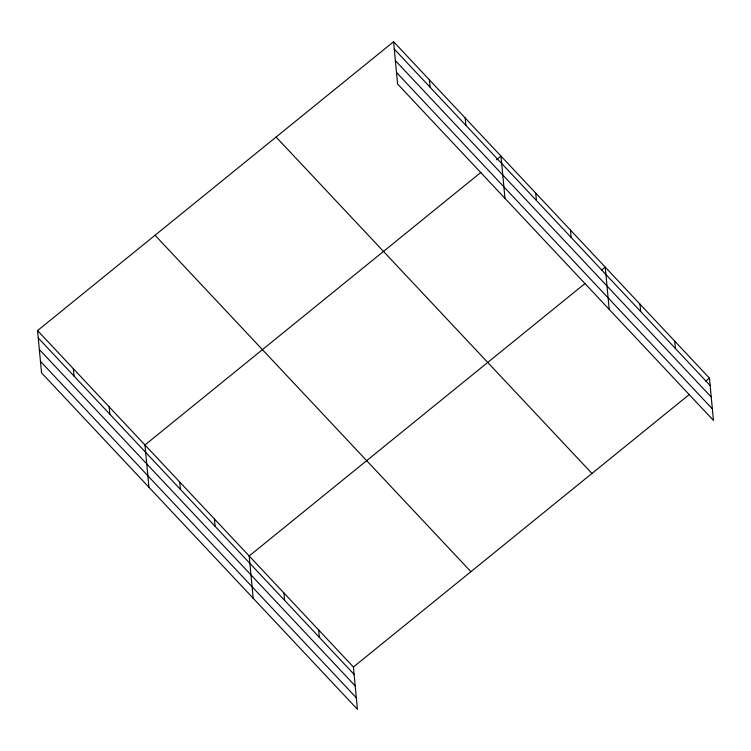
<?xml version="1.0" encoding="UTF-8"?>
<svg xmlns="http://www.w3.org/2000/svg" width="751" height="751" viewBox="0 0 751 751"><rect width="100%" height="100%" fill="white"/><g stroke="black" fill="none" stroke-linecap="round" stroke-linejoin="round"><path stroke-width="1.13" d="M37.55 330.59L353.421 667.01L357.41 709.282L41.549 372.871L37.55 330.59L393.59 41.718L709.451 378.128L713.45 420.41L397.579 83.99L393.59 41.718M480.94 172.355L144.943 444.977L148.942 487.249M496.43 159.794L500.983 156.095L504.982 198.377M585.179 283.371L249.182 555.993L253.181 598.265M601.579 270.069L605.222 267.112L609.211 309.393M353.421 667.01L689.418 394.388M705.809 381.086L709.451 378.128M394.284 49.106L710.155 385.516M395.373 60.615L711.244 397.035M396.5 72.481L712.361 408.891M276.096 137.048L591.957 473.459M155.044 235.26L470.905 571.68M38.245 337.978L354.115 674.398M39.334 349.497L355.204 685.907M40.46 361.353L356.321 697.773M674.708 341.123L675.402 348.511M639.965 304.117L640.659 311.505M570.469 230.106L571.173 237.494M535.726 193.101L536.43 200.489M465.188 117.973L465.883 125.361M429.384 79.841L430.088 87.229M318.668 630.005L319.372 637.392M283.925 592.999L284.62 600.387M214.439 518.988L215.133 526.376M179.686 481.982L180.39 489.37M109.148 406.845L109.843 414.233M73.345 368.722L74.049 376.11"/></g></svg>
